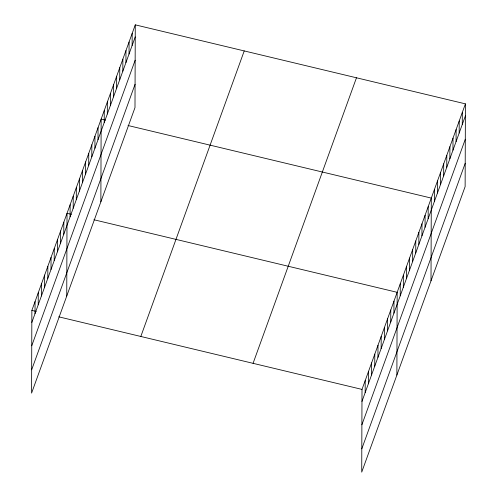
<?xml version="1.0" encoding="UTF-8"?>
<svg xmlns="http://www.w3.org/2000/svg" width="497" height="497" viewBox="0 0 497 497"><rect width="100%" height="100%" fill="white"/><g stroke="black" fill="none" stroke-linecap="round" stroke-linejoin="round"><path stroke-width="0.75" d="M135.277 24.85L31.87 310.395L31.578 393.139L134.991 107.594L135.277 24.85L465.422 103.861L465.13 186.605L361.723 472.15L362.009 389.406L465.422 103.861M35.026 313.626L35.063 301.567M38.219 304.798L38.263 292.745M41.419 295.97L41.456 283.917M44.612 287.148L44.655 275.089M47.811 278.32L47.849 266.268M51.005 269.492L51.048 257.44M54.204 260.67L54.241 248.612M57.397 251.842L57.441 239.79M60.597 243.014L60.634 230.962M63.79 234.193L63.833 222.134M66.741 296.057L67.027 213.312L71.388 214.35M70.089 216.798L70.133 204.745M73.189 208.231L73.233 196.178M76.296 199.664L76.333 187.611M79.396 191.096L79.439 179.044M82.496 182.536L82.539 170.477M85.602 173.969L85.646 161.91M88.702 165.402L88.746 153.343M91.802 156.835L91.846 144.776M94.908 148.268L94.952 136.215M98.008 139.7L98.052 127.648M100.866 201.825L101.152 119.081L105.513 120.125M104.215 122.566L104.258 110.514M107.315 113.999L107.358 101.947M110.421 105.439L110.458 93.38M113.521 96.872L113.564 84.813M116.621 88.304L116.665 76.246M119.727 79.737L119.771 67.679M122.827 71.17L122.871 59.118M125.927 62.603L125.971 50.551M129.034 54.036L129.077 41.984M132.134 45.469L132.177 33.417M365.165 392.636L365.208 380.578M368.358 383.808L368.401 371.756M371.557 374.98L371.601 362.928M374.75 366.159L374.794 354.1M377.95 357.331L377.993 345.278M381.143 348.503L381.187 336.45M384.343 339.681L384.386 327.622M387.536 330.853L387.579 318.801M390.735 322.025L390.779 309.973M393.928 313.203L393.972 301.145M396.879 375.067L397.171 292.323L93.902 219.742M400.228 295.808L400.271 283.756M403.334 287.241L403.371 275.189M406.434 278.674L406.478 266.622M409.534 270.107L409.578 258.055M412.64 261.546L412.678 249.488M415.74 252.979L415.784 240.921M418.841 244.412L418.884 232.354M421.947 235.845L421.99 223.787M425.047 227.278L425.09 215.226M428.147 218.711L428.19 206.659M431.005 280.836L431.297 198.092L128.027 125.511M434.353 201.577L434.397 189.525M437.459 193.01L437.497 180.958M440.559 184.449L440.603 172.391M443.659 175.882L443.703 163.824M446.766 167.315L446.803 155.257M449.866 158.748L449.909 146.69M452.966 150.181L453.009 138.129M456.072 141.614L456.116 129.562M459.172 133.047L459.216 120.995M462.272 124.48L462.316 112.428M31.827 322.447L135.24 36.902M31.746 345.775L135.153 60.23M31.659 369.811L135.072 84.266M140.819 336.469L244.226 50.924M253.066 363.332L356.473 77.787M361.965 401.458L465.378 115.913M361.884 424.786L465.298 139.241M361.804 448.822L465.211 163.277M31.87 310.395L36.225 311.439M58.745 316.825L362.009 389.406"/></g></svg>
